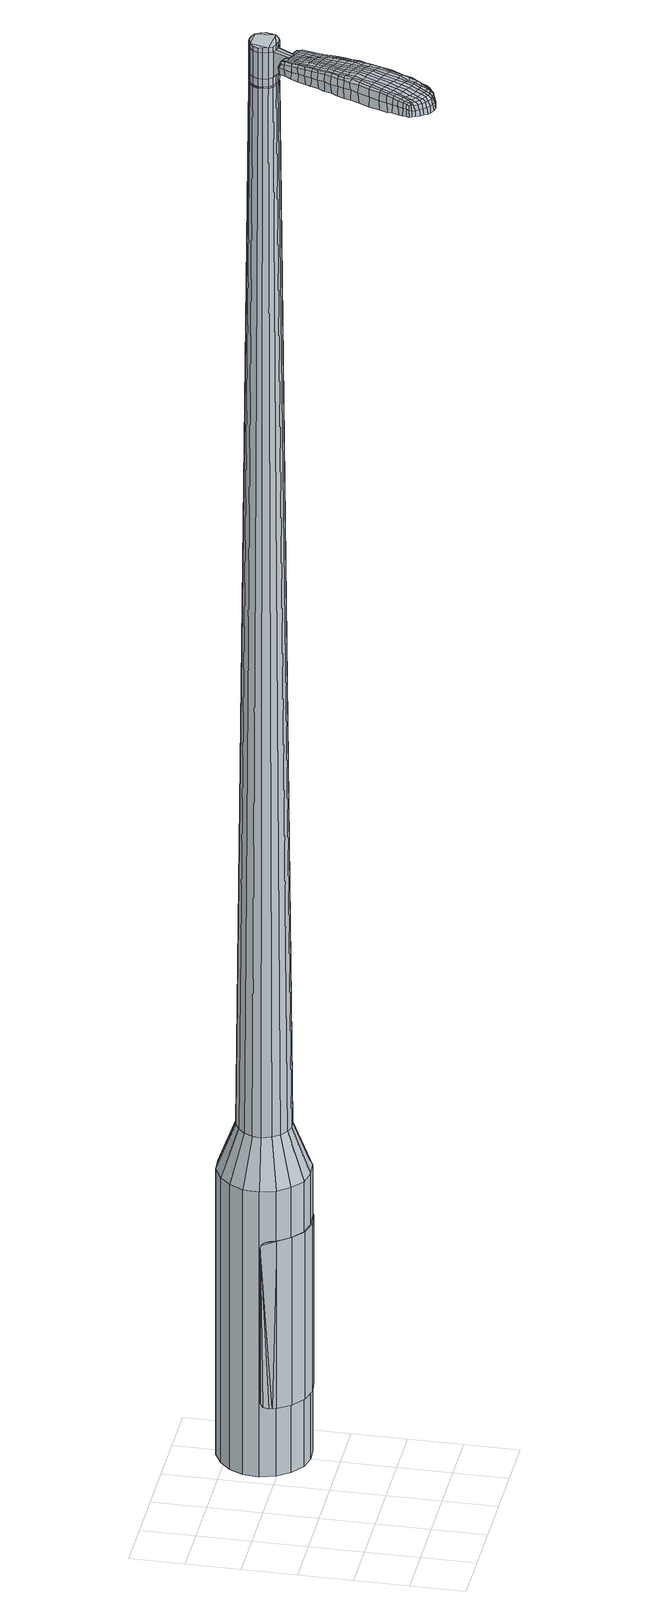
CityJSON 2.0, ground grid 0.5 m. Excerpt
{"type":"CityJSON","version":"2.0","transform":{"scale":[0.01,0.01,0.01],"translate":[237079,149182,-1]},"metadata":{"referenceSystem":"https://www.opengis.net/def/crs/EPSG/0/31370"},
"CityObjects":{
"object1":{"type":"GenericCityObject","attributes":{"cluster":252,"mean_distance_to_centroid":0.225,"new_centroid_x":237080.54,"new_centroid_y":149183.71,"mean_distance_to_camera":8.02,"H1":20.2,"H2":30.8,"Z_final":110.63,"cluster2":-1,"proj_x":237079.74,"proj_y":149183.35,"id_line":38737,"bearing_l":155.46,"distance":0.88,"orientation":"left","G_obj":245.46},"geometry":[{"type":"MultiSurface","lod":"2","boundaries":[[[0,1,2,3]],[[1,4,5,2]],[[4,6,7,5]],[[6,8,9,7]],[[8,10,11,9]],[[10,12,13,11]],[[12,14,15,13]],[[14,16,17,15]],[[16,18,19,17]],[[18,20,21,19]],[[20,22,23,21]],[[22,24,25,23]],[[24,26,27,25]],[[26,28,29,27]],[[28,30,31,29]],[[30,32,33,31]],[[32,34,35,33]],[[34,0,3,35]],[[36,37,38,39]],[[38,40,41,42]],[[41,43,42]],[[42,44,45,46]],[[45,47,46]],[[46,48,49,50]],[[49,51,50]],[[42,46,50,38]],[[50,52,39,38]],[[53,36,39]],[[2,5,7,35]],[[7,9,11,15]],[[11,13,15]],[[15,17,19,23]],[[19,21,23]],[[23,25,27,31]],[[27,29,31]],[[15,23,31,7]],[[31,33,35,7]],[[3,2,35]],[[1,0,54,55]],[[0,34,56,54]],[[34,32,57,56]],[[32,30,58,57]],[[30,28,59,58]],[[28,26,60,59]],[[26,24,61,60]],[[24,22,62,61]],[[22,20,63,62]],[[20,18,64,63]],[[18,16,65,64]],[[16,14,66,65]],[[14,12,67,66]],[[12,10,68,67]],[[10,8,69,68]],[[8,6,70,69]],[[6,4,71,70]],[[4,1,55,71]],[[55,54,72,73]],[[54,56,74,72]],[[56,57,75,74]],[[57,58,76,75]],[[58,59,77,76]],[[59,60,78,77]],[[60,61,79,78]],[[61,62,80,79]],[[62,63,81,80]],[[63,64,82,81]],[[64,65,83,82]],[[65,66,84,83]],[[66,67,85,84]],[[67,68,86,85]],[[68,69,87,86]],[[69,70,88,87]],[[70,71,89,88]],[[71,55,73,89]],[[72,90,91,92]],[[74,93,90,72]],[[94,95,93,74]],[[76,96,95,94]],[[97,98,96,76]],[[78,99,98,97]],[[100,101,99,78]],[[102,103,101,100]],[[104,105,103,102]],[[82,106,105,104]],[[107,108,106,82]],[[109,110,108,107]],[[111,112,110,109]],[[113,114,112,111]],[[115,116,114,113]],[[117,118,116,115]],[[119,120,118,117]],[[92,91,120,119]],[[121,122,123,124]],[[125,121,124,126]],[[127,125,126,128]],[[129,127,128,130]],[[131,129,130,132]],[[133,131,132,134]],[[135,133,134,136]],[[137,135,136,138]],[[139,137,138,140]],[[141,139,140,142]],[[143,141,142,144]],[[145,143,144,146]],[[147,145,146,148]],[[149,147,148,150]],[[151,149,150,152]],[[153,151,152,154]],[[73,72,92]],[[75,94,74]],[[75,76,94]],[[77,97,76]],[[77,78,97]],[[79,100,78]],[[79,80,102,100]],[[80,81,104,102]],[[81,82,104]],[[83,107,82]],[[83,84,109,107]],[[84,85,111,109]],[[85,86,113,111]],[[86,87,115,113]],[[87,88,117,115]],[[88,89,119,117]],[[89,73,92,119]],[[155,91,90]],[[155,156,120,91]],[[156,157,118,120]],[[157,158,116,118]],[[158,159,114,116]],[[159,160,112,114]],[[160,161,110,112]],[[161,162,108,110]],[[162,106,108]],[[163,105,106]],[[163,164,103,105]],[[164,165,101,103]],[[165,99,101]],[[166,98,99]],[[166,96,98]],[[167,95,96]],[[167,93,95]],[[39,52,153,168]],[[155,90,169,154]],[[53,39,168,122]],[[90,93,123,169]],[[36,53,122,121]],[[93,167,124,123]],[[37,36,121,125]],[[167,96,126,124]],[[38,37,125,127]],[[96,166,128,126]],[[40,38,127,129]],[[166,99,130,128]],[[41,40,129,131]],[[99,165,132,130]],[[43,41,131,133]],[[165,164,134,132]],[[42,43,133,135]],[[164,163,136,134]],[[44,42,135,137]],[[163,106,138,136]],[[45,44,137,139]],[[106,162,140,138]],[[47,45,139,141]],[[162,161,142,140]],[[46,47,141,143]],[[161,160,144,142]],[[48,46,143,145]],[[160,159,146,144]],[[49,48,145,147]],[[159,158,148,146]],[[51,49,147,149]],[[158,157,150,148]],[[50,51,149,151]],[[157,156,152,150]],[[52,50,151,153]],[[156,155,154,152]],[[153,154,170,171]],[[154,169,172,170]],[[169,123,173,172]],[[123,122,174,173]],[[122,168,175,174]],[[168,153,171,175]],[[176,177,178,179]],[[180,176,179,181]],[[176,180,182,183]],[[177,176,183,184]],[[185,186,187,188]],[[189,185,188,190]],[[185,189,191,192]],[[186,185,192,193]],[[194,195,196,197]],[[198,194,197,199]],[[194,198,200,201]],[[195,194,201,202]],[[203,204,205,206]],[[207,203,206,208]],[[203,207,209,210]],[[204,203,210,211]],[[212,213,214,215]],[[216,212,215,217]],[[212,216,218,219]],[[213,212,219,220]],[[221,222,223,224]],[[225,221,224,226]],[[221,225,227,228]],[[222,221,228,229]],[[230,231,232,233]],[[222,230,233,223]],[[230,222,229,234]],[[231,230,234,235]],[[236,237,238,239]],[[231,236,239,232]],[[236,231,235,240]],[[237,236,240,241]],[[242,180,181,243]],[[237,242,243,238]],[[242,237,241,244]],[[180,242,244,182]],[[245,246,247,248]],[[249,245,248,250]],[[245,249,251,252]],[[246,245,252,253]],[[254,255,256,257]],[[246,254,257,247]],[[254,246,253,258]],[[255,254,258,259]],[[260,261,262,263]],[[255,260,263,256]],[[260,255,259,264]],[[261,260,264,265]],[[266,267,268,269]],[[261,266,269,262]],[[266,261,265,270]],[[267,266,270,271]],[[272,177,184,273]],[[267,272,273,268]],[[272,267,271,274]],[[177,272,274,178]],[[275,276,277,278]],[[279,275,278,280]],[[275,279,281,282]],[[276,275,282,283]],[[284,285,286,287]],[[276,284,287,277]],[[284,276,283,288]],[[285,284,288,289]],[[290,291,292,293]],[[285,290,293,286]],[[290,285,289,294]],[[291,290,294,295]],[[296,189,190,297]],[[291,296,297,292]],[[296,291,295,298]],[[189,296,298,191]],[[299,300,301,302]],[[303,299,302,304]],[[299,303,305,306]],[[300,299,306,307]],[[308,309,310,311]],[[300,308,311,301]],[[308,300,307,312]],[[309,308,312,313]],[[314,315,316,317]],[[309,314,317,310]],[[314,309,313,318]],[[315,314,318,319]],[[320,321,322,323]],[[315,320,323,316]],[[320,315,319,324]],[[321,320,324,325]],[[326,186,193,327]],[[321,326,327,322]],[[326,321,325,328]],[[186,326,328,187]],[[329,215,214,330]],[[331,329,330,332]],[[329,331,333,334]],[[215,329,334,217]],[[335,331,332,336]],[[337,335,336,338]],[[335,337,339,340]],[[331,335,340,333]],[[341,337,338,342]],[[343,341,342,344]],[[341,343,345,346]],[[337,341,346,339]],[[347,343,344,348]],[[349,347,348,350]],[[347,349,351,352]],[[343,347,352,345]],[[353,349,350,354]],[[204,353,354,205]],[[353,204,211,355]],[[349,353,355,351]],[[356,357,202,201]],[[358,356,201,200]],[[356,358,359,360]],[[357,356,360,361]],[[362,363,361,360]],[[364,362,360,359]],[[362,364,365,366]],[[363,362,366,367]],[[368,369,367,366]],[[370,368,366,365]],[[368,370,371,372]],[[369,368,372,373]],[[374,375,373,372]],[[376,374,372,371]],[[374,376,209,207]],[[375,374,207,208]],[[377,378,379,380]],[[279,377,380,281]],[[377,279,280,381]],[[378,377,381,382]],[[383,198,199,384]],[[378,383,384,379]],[[383,378,382,385]],[[198,383,385,200]],[[386,387,388,389]],[[225,386,389,227]],[[386,225,226,390]],[[387,386,390,391]],[[392,393,394,395]],[[387,392,395,388]],[[392,387,391,396]],[[393,392,396,397]],[[398,195,202,399]],[[393,398,399,394]],[[398,393,397,400]],[[195,398,400,196]],[[401,402,403,404]],[[183,401,404,184]],[[401,183,182,405]],[[402,401,405,406]],[[407,408,409,410]],[[402,407,410,403]],[[407,402,406,411]],[[408,407,411,412]],[[413,206,205,414]],[[408,413,414,409]],[[413,408,412,415]],[[206,413,415,208]],[[416,417,418,419]],[[188,416,419,190]],[[416,188,187,420]],[[417,416,420,421]],[[422,210,209,423]],[[417,422,423,418]],[[422,417,421,424]],[[210,422,424,211]],[[425,426,427,428]],[[303,425,428,305]],[[425,303,304,429]],[[426,425,429,430]],[[431,216,217,432]],[[426,431,432,427]],[[431,426,430,433]],[[216,431,433,218]],[[434,435,436,437]],[[249,434,437,251]],[[434,249,250,438]],[[435,434,438,439]],[[440,441,442,443]],[[435,440,443,436]],[[440,435,439,444]],[[441,440,444,445]],[[446,213,220,447]],[[441,446,447,442]],[[446,441,445,448]],[[213,446,448,214]],[[449,450,439,438]],[[248,449,438,250]],[[449,248,247,451]],[[450,449,451,452]],[[453,454,445,444]],[[450,453,444,439]],[[453,450,452,455]],[[454,453,455,456]],[[457,330,214,448]],[[454,457,448,445]],[[457,454,456,458]],[[330,457,458,332]],[[459,460,461,462]],[[306,459,462,307]],[[459,306,305,428]],[[460,459,428,427]],[[463,334,333,464]],[[460,463,464,461]],[[463,460,427,432]],[[334,463,432,217]],[[465,466,452,451]],[[257,465,451,247]],[[465,257,256,467]],[[466,465,467,468]],[[469,470,456,455]],[[466,469,455,452]],[[469,466,468,471]],[[470,469,471,472]],[[473,336,332,458]],[[470,473,458,456]],[[473,470,472,474]],[[336,473,474,338]],[[475,476,477,478]],[[312,475,478,313]],[[475,312,307,462]],[[476,475,462,461]],[[479,340,339,480]],[[476,479,480,477]],[[479,476,461,464]],[[340,479,464,333]],[[481,482,468,467]],[[263,481,467,256]],[[481,263,262,483]],[[482,481,483,484]],[[485,486,472,471]],[[482,485,471,468]],[[485,482,484,487]],[[486,485,487,488]],[[489,342,338,474]],[[486,489,474,472]],[[489,486,488,490]],[[342,489,490,344]],[[491,492,493,494]],[[318,491,494,319]],[[491,318,313,478]],[[492,491,478,477]],[[495,346,345,496]],[[492,495,496,493]],[[495,492,477,480]],[[346,495,480,339]],[[497,498,484,483]],[[269,497,483,262]],[[497,269,268,499]],[[498,497,499,500]],[[501,502,488,487]],[[498,501,487,484]],[[501,498,500,503]],[[502,501,503,504]],[[505,348,344,490]],[[502,505,490,488]],[[505,502,504,506]],[[348,505,506,350]],[[507,508,509,510]],[[324,507,510,325]],[[507,324,319,494]],[[508,507,494,493]],[[511,352,351,512]],[[508,511,512,509]],[[511,508,493,496]],[[352,511,496,345]],[[513,514,500,499]],[[273,513,499,268]],[[513,273,184,404]],[[514,513,404,403]],[[515,516,504,503]],[[514,515,503,500]],[[515,514,403,410]],[[516,515,410,409]],[[517,354,350,506]],[[516,517,506,504]],[[517,516,409,414]],[[354,517,414,205]],[[518,519,421,420]],[[328,518,420,187]],[[518,328,325,510]],[[519,518,510,509]],[[520,355,211,424]],[[519,520,424,421]],[[520,519,509,512]],[[355,520,512,351]],[[521,522,382,381]],[[278,521,381,280]],[[521,278,277,523]],[[522,521,523,524]],[[525,358,200,385]],[[522,525,385,382]],[[525,522,524,526]],[[358,525,526,359]],[[527,528,529,530]],[[228,527,530,229]],[[527,228,227,389]],[[528,527,389,388]],[[531,532,533,534]],[[528,531,534,529]],[[531,528,388,395]],[[532,531,395,394]],[[535,357,361,536]],[[532,535,536,533]],[[535,532,394,399]],[[357,535,399,202]],[[537,538,524,523]],[[287,537,523,277]],[[537,287,286,539]],[[538,537,539,540]],[[541,364,359,526]],[[538,541,526,524]],[[541,538,540,542]],[[364,541,542,365]],[[543,544,545,546]],[[234,543,546,235]],[[543,234,229,530]],[[544,543,530,529]],[[547,548,549,550]],[[544,547,550,545]],[[547,544,529,534]],[[548,547,534,533]],[[551,363,367,552]],[[548,551,552,549]],[[551,548,533,536]],[[363,551,536,361]],[[553,554,540,539]],[[293,553,539,286]],[[553,293,292,555]],[[554,553,555,556]],[[557,370,365,542]],[[554,557,542,540]],[[557,554,556,558]],[[370,557,558,371]],[[559,560,561,562]],[[240,559,562,241]],[[559,240,235,546]],[[560,559,546,545]],[[563,564,565,566]],[[560,563,566,561]],[[563,560,545,550]],[[564,563,550,549]],[[567,369,373,568]],[[564,567,568,565]],[[567,564,549,552]],[[369,567,552,367]],[[569,570,556,555]],[[297,569,555,292]],[[569,297,190,419]],[[570,569,419,418]],[[571,376,371,558]],[[570,571,558,556]],[[571,570,418,423]],[[376,571,423,209]],[[572,573,406,405]],[[244,572,405,182]],[[572,244,241,562]],[[573,572,562,561]],[[574,575,412,411]],[[573,574,411,406]],[[574,573,561,566]],[[575,574,566,565]],[[576,375,208,415]],[[575,576,415,412]],[[576,575,565,568]],[[375,576,568,373]],[[577,578,579,580]],[[580,579,581,582]],[[583,581,579,584]],[[584,579,578,585]],[[586,587,588,589]],[[589,588,590,591]],[[592,590,588,593]],[[593,588,587,594]],[[595,596,597,598]],[[598,597,599,600]],[[601,599,597,602]],[[602,597,596,603]],[[604,605,606,607]],[[607,606,608,609]],[[610,608,606,611]],[[611,606,605,612]],[[613,614,615,616]],[[616,615,617,618]],[[619,617,615,620]],[[620,615,614,621]],[[622,623,624,625]],[[625,624,626,627]],[[628,626,624,629]],[[629,624,623,630]],[[631,632,633,634]],[[634,633,623,622]],[[630,623,633,635]],[[635,633,632,636]],[[637,638,639,640]],[[640,639,632,631]],[[636,632,639,641]],[[641,639,638,642]],[[582,581,643,644]],[[644,643,638,637]],[[642,638,643,645]],[[645,643,581,583]],[[646,647,648,649]],[[649,648,650,651]],[[652,650,648,653]],[[653,648,647,654]],[[655,656,657,658]],[[658,657,647,646]],[[654,647,657,659]],[[659,657,656,660]],[[661,662,663,664]],[[664,663,656,655]],[[660,656,663,665]],[[665,663,662,666]],[[667,668,669,670]],[[670,669,662,661]],[[666,662,669,671]],[[671,669,668,672]],[[585,578,673,674]],[[674,673,668,667]],[[672,668,673,675]],[[675,673,578,577]],[[676,677,678,679]],[[679,678,680,681]],[[682,680,678,683]],[[683,678,677,684]],[[685,686,687,688]],[[688,687,677,676]],[[684,677,687,689]],[[689,687,686,690]],[[691,692,693,694]],[[694,693,686,685]],[[690,686,693,695]],[[695,693,692,696]],[[591,590,697,698]],[[698,697,692,691]],[[696,692,697,699]],[[699,697,590,592]],[[700,701,702,703]],[[703,702,704,705]],[[706,704,702,707]],[[707,702,701,708]],[[709,710,711,712]],[[712,711,701,700]],[[708,701,711,713]],[[713,711,710,714]],[[715,716,717,718]],[[718,717,710,709]],[[714,710,717,719]],[[719,717,716,720]],[[721,722,723,724]],[[724,723,716,715]],[[720,716,723,725]],[[725,723,722,726]],[[594,587,727,728]],[[728,727,722,721]],[[726,722,727,729]],[[729,727,587,586]],[[613,616,730,731]],[[731,730,732,733]],[[734,732,730,174]],[[174,730,616,618]],[[733,732,735,736]],[[736,735,737,738]],[[739,737,735,740]],[[740,735,732,734]],[[738,737,741,742]],[[742,741,743,744]],[[745,743,741,746]],[[746,741,737,739]],[[744,743,747,748]],[[748,747,749,750]],[[751,749,747,752]],[[752,747,743,745]],[[750,749,753,754]],[[754,753,605,604]],[[612,605,753,755]],[[755,753,749,751]],[[603,756,757,602]],[[602,757,758,601]],[[759,758,757,760]],[[760,757,756,761]],[[761,762,763,760]],[[760,763,764,759]],[[765,764,763,766]],[[766,763,762,767]],[[767,768,769,766]],[[766,769,770,765]],[[771,770,769,772]],[[772,769,768,773]],[[773,774,775,772]],[[772,775,776,771]],[[610,776,775,608]],[[608,775,774,609]],[[777,778,779,780]],[[780,779,680,682]],[[681,680,779,781]],[[781,779,778,782]],[[600,599,783,784]],[[784,783,778,777]],[[782,778,783,785]],[[785,783,599,601]],[[786,787,788,789]],[[789,788,626,628]],[[627,626,788,790]],[[790,788,787,791]],[[792,793,794,795]],[[795,794,787,786]],[[791,787,794,796]],[[796,794,793,797]],[[603,596,798,799]],[[799,798,793,792]],[[797,793,798,800]],[[800,798,596,595]],[[801,802,803,804]],[[804,803,584,585]],[[583,584,803,805]],[[805,803,802,806]],[[807,808,809,810]],[[810,809,802,801]],[[806,802,809,811]],[[811,809,808,812]],[[604,607,813,814]],[[814,813,808,807]],[[812,808,813,815]],[[815,813,607,609]],[[816,817,818,819]],[[819,818,589,591]],[[586,589,818,820]],[[820,818,817,821]],[[610,611,822,823]],[[823,822,817,816]],[[821,817,822,824]],[[824,822,611,612]],[[825,826,827,828]],[[828,827,704,706]],[[705,704,827,829]],[[829,827,826,830]],[[618,617,831,832]],[[832,831,826,825]],[[830,826,831,833]],[[833,831,617,619]],[[834,835,836]],[[836,835,650,652]],[[651,650,835,837]],[[837,835,834,838]],[[839,840,841,842]],[[842,841,834,836]],[[838,834,841,843]],[[843,841,840,844]],[[621,614,845,846]],[[846,845,840,839]],[[844,840,845,847]],[[847,845,614,613]],[[838,848,849,837]],[[837,849,649,651]],[[646,649,849,850]],[[850,849,848,851]],[[844,852,853,843]],[[843,853,848,838]],[[851,848,853,854]],[[854,853,852,855]],[[613,731,856,847]],[[847,856,852,844]],[[855,852,856,857]],[[857,856,731,733]],[[858,859,860,861]],[[861,860,707,708]],[[706,707,860,828]],[[828,860,859,825]],[[734,174,862,863]],[[863,862,859,858]],[[825,859,862,832]],[[832,862,174,618]],[[851,864,850]],[[850,864,658,646]],[[655,658,864,865]],[[865,864,866]],[[855,867,868,854]],[[854,868,864,851]],[[866,864,868,869]],[[869,868,867,870]],[[733,736,871,857]],[[857,871,867,855]],[[870,867,871,872]],[[872,871,736,738]],[[873,874,875,876]],[[876,875,713,714]],[[708,713,875,861]],[[861,875,874,858]],[[739,740,877,878]],[[878,877,874,873]],[[858,874,877,863]],[[863,877,740,734]],[[866,879,880,865]],[[865,880,664,655]],[[661,664,880,881]],[[881,880,879,882]],[[870,883,884,869]],[[869,884,879,866]],[[882,879,884,885]],[[885,884,883,886]],[[738,742,887,872]],[[872,887,883,870]],[[886,883,887,888]],[[888,887,742,744]],[[889,890,891,892]],[[892,891,719,720]],[[714,719,891,876]],[[876,891,890,873]],[[745,746,893,894]],[[894,893,890,889]],[[873,890,893,878]],[[878,893,746,739]],[[882,895,896,881]],[[881,896,670,661]],[[667,670,896,897]],[[897,896,895,898]],[[886,899,900,885]],[[885,900,895,882]],[[898,895,900,901]],[[901,900,899,902]],[[744,748,903,888]],[[888,903,899,886]],[[902,899,903,904]],[[904,903,748,750]],[[905,906,907,908]],[[908,907,725,726]],[[720,725,907,892]],[[892,907,906,889]],[[751,752,909,910]],[[910,909,906,905]],[[889,906,909,894]],[[894,909,752,745]],[[898,911,912,897]],[[897,912,674,667]],[[585,674,912,804]],[[804,912,911,801]],[[902,913,914,901]],[[901,914,911,898]],[[801,911,914,810]],[[810,914,913,807]],[[750,754,915,904]],[[904,915,913,902]],[[807,913,915,814]],[[814,915,754,604]],[[821,916,917,820]],[[820,917,729,586]],[[726,729,917,908]],[[908,917,916,905]],[[612,755,918,824]],[[824,918,916,821]],[[905,916,918,910]],[[910,918,755,751]],[[782,919,920,781]],[[781,920,679,681]],[[676,679,920,921]],[[921,920,919,922]],[[601,758,923,785]],[[785,923,919,782]],[[922,919,923,924]],[[924,923,758,759]],[[925,926,927,928]],[[928,927,629,630]],[[628,629,927,789]],[[789,927,926,786]],[[929,930,931,932]],[[932,931,926,925]],[[786,926,931,795]],[[795,931,930,792]],[[761,756,933,934]],[[934,933,930,929]],[[792,930,933,799]],[[799,933,756,603]],[[922,935,936,921]],[[921,936,688,676]],[[685,688,936,937]],[[937,936,935,938]],[[759,764,939,924]],[[924,939,935,922]],[[938,935,939,940]],[[940,939,764,765]],[[941,942,943,944]],[[944,943,635,636]],[[630,635,943,928]],[[928,943,942,925]],[[945,946,947,948]],[[948,947,942,941]],[[925,942,947,932]],[[932,947,946,929]],[[767,762,949,950]],[[950,949,946,945]],[[929,946,949,934]],[[934,949,762,761]],[[938,951,952,937]],[[937,952,694,685]],[[691,694,952,953]],[[953,952,951,954]],[[765,770,955,940]],[[940,955,951,938]],[[954,951,955,956]],[[956,955,770,771]],[[957,958,959,960]],[[960,959,641,642]],[[636,641,959,944]],[[944,959,958,941]],[[961,962,963,964]],[[964,963,958,957]],[[941,958,963,948]],[[948,963,962,945]],[[773,768,965,966]],[[966,965,962,961]],[[945,962,965,950]],[[950,965,768,767]],[[954,967,968,953]],[[953,968,698,691]],[[591,698,968,819]],[[819,968,967,816]],[[771,776,969,956]],[[956,969,967,954]],[[816,967,969,823]],[[823,969,776,610]],[[806,970,971,805]],[[805,971,645,583]],[[642,645,971,960]],[[960,971,970,957]],[[812,972,973,811]],[[811,973,970,806]],[[957,970,973,964]],[[964,973,972,961]],[[609,774,974,815]],[[815,974,972,812]],[[961,972,974,966]],[[966,974,774,773]],[[577,580,179,178]],[[580,582,181,179]],[[592,593,192,191]],[[593,594,193,192]],[[595,598,197,196]],[[598,600,199,197]],[[619,620,219,218]],[[620,621,220,219]],[[622,625,224,223]],[[625,627,226,224]],[[631,634,233,232]],[[634,622,223,233]],[[637,640,239,238]],[[640,631,232,239]],[[582,644,243,181]],[[644,637,238,243]],[[652,653,252,251]],[[653,654,253,252]],[[654,659,258,253]],[[659,660,259,258]],[[660,665,264,259]],[[665,666,265,264]],[[666,671,270,265]],[[671,672,271,270]],[[672,675,274,271]],[[675,577,178,274]],[[682,683,282,281]],[[683,684,283,282]],[[684,689,288,283]],[[689,690,289,288]],[[690,695,294,289]],[[695,696,295,294]],[[696,699,298,295]],[[699,592,191,298]],[[700,703,302,301]],[[703,705,304,302]],[[709,712,311,310]],[[712,700,301,311]],[[715,718,317,316]],[[718,709,310,317]],[[721,724,323,322]],[[724,715,316,323]],[[594,728,327,193]],[[728,721,322,327]],[[777,780,380,379]],[[780,682,281,380]],[[600,784,384,199]],[[784,777,379,384]],[[627,790,390,226]],[[790,791,391,390]],[[791,796,396,391]],[[796,797,397,396]],[[797,800,400,397]],[[800,595,196,400]],[[705,829,429,304]],[[829,830,430,429]],[[830,833,433,430]],[[833,619,218,433]],[[836,437,436]],[[836,652,251,437]],[[839,842,443,442]],[[842,836,436,443]],[[621,846,447,220]],[[846,839,442,447]],[[975,976,977,978]],[[979,980,978,977]],[[981,982,983,984]],[[985,986,987,988]],[[976,989,990,977]],[[991,979,977,990]],[[992,981,984,993]],[[994,995,986,985]],[[989,996,997,990]],[[997,998,991,990]],[[999,992,993,1000]],[[1001,995,994,1002]],[[996,1003,1004,997]],[[1004,1005,998,997]],[[1006,999,1000,1007]],[[1008,1001,1002,1009]],[[1010,1011,1012,1013]],[[1014,1015,1011,1010]],[[1014,1016,1017,1015]],[[1016,1018,1019,1017]],[[1020,1021,1022,1023]],[[1024,1025,1021,1020]],[[1026,1027,1025,1024]],[[1028,1029,1027,1026]],[[1023,1012,1011,1020]],[[1020,1011,1015,1024]],[[1015,1017,1026,1024]],[[1017,1019,1028,1026]],[[984,983,980,979]],[[993,984,979,991]],[[998,1000,993,991]],[[1005,1007,1000,998]],[[985,988,982,981]],[[994,985,981,992]],[[1002,994,992,999]],[[1009,1002,999,1006]],[[986,1010,1013,987]],[[995,1014,1010,986]],[[1016,1014,995,1001]],[[1018,1016,1001,1008]],[[1030,1031,1032,1033]],[[1032,1034,1035,1036]],[[1032,1036,1037,1038]],[[1032,1038,1033]],[[1039,1030,1033,1040]],[[1041,1040,1033,1042]],[[1043,1042,1033]],[[1044,1032,1031,1045]],[[1046,1044,1045,1047]],[[1048,1046,1047,1049]],[[1050,1048,1049,1051]],[[1052,1050,1051,1053]],[[1053,1054,1055,1056]],[[1053,1056,1057,1058]],[[1053,1058,1059,1060]],[[1059,1061,1062,1063]],[[1059,1063,1064,1065]],[[1059,1065,1060]],[[1053,1060,1052]],[[1066,1067,1031,1030]],[[1068,1069,1034,1032]],[[1070,1071,1043,1033]],[[1067,1072,1045,1031]],[[1073,1068,1032,1044]],[[1072,1074,1047,1045]],[[1075,1073,1044,1046]],[[1074,1076,1049,1047]],[[1077,1075,1046,1048]],[[1076,1078,1051,1049]],[[1079,1077,1048,1050]],[[1078,1080,1053,1051]],[[1081,1079,1050,1052]],[[1080,1082,1054,1053]],[[1083,1084,1061,1059]],[[1085,1081,1052,1060]],[[1055,1054,1082,1086]],[[1056,1055,1086,1087]],[[1057,1056,1087,1088]],[[1058,1057,1088,1089]],[[1059,1058,1089,1083]],[[1090,1066,1030,1039]],[[1091,1090,1039,1040]],[[1092,1091,1040,1041]],[[1093,1092,1041,1042]],[[1071,1093,1042,1043]],[[1035,1034,1069,1094]],[[1062,1061,1084,1095]],[[1036,1035,1094,1096]],[[1037,1036,1096,1097]],[[1038,1037,1097,1098]],[[1033,1038,1098,1070]],[[1063,1062,1095,1099]],[[1064,1063,1099,1100]],[[1065,1064,1100,1101]],[[1060,1065,1101,1085]]]}]}
},
"vertices":[
[137,130,384],[125,139,384],[125,139,96],[137,130,96],[116,151,384],[116,151,96],[112,165,384],[112,165,96],[113,180,384],[113,180,96],[120,193,384],[120,193,96],[130,203,384],[130,203,96],[143,210,384],[143,210,96],[158,211,384],[158,211,96],[172,207,384],[172,207,96],[184,199,384],[184,199,96],[193,187,384],[193,187,96],[197,173,384],[197,173,96],[195,158,384],[195,158,96],[189,145,384],[189,145,96],[179,134,384],[179,134,96],[166,128,384],[166,128,96],[151,127,384],[151,127,96],[158,156,1524],[162,158,1524],[166,161,1524],[149,157,1524],[167,166,1524],[168,170,1524],[164,179,1524],[167,175,1524],[160,181,1524],[156,182,1524],[147,180,1524],[151,182,1524],[143,177,1524],[141,172,1524],[142,163,1524],[141,168,1524],[145,159,1524],[153,156,1524],[144,146,429],[137,151,429],[152,144,429],[161,145,429],[169,148,429],[175,155,429],[179,163,429],[180,171,429],[177,180,429],[172,187,429],[165,192,429],[156,194,429],[148,193,429],[140,189,429],[134,183,429],[130,175,429],[129,167,429],[132,158,429],[149,157,1483],[145,159,1483],[153,156,1483],[158,156,1483],[162,158,1483],[166,161,1483],[167,166,1483],[168,170,1483],[167,175,1483],[164,179,1483],[160,181,1483],[156,182,1483],[151,182,1483],[147,180,1483],[143,177,1483],[141,172,1483],[141,168,1483],[142,163,1483],[149,157,1485],[145,160,1485],[145,160,1483],[153,156,1485],[158,157,1483],[158,157,1485],[162,158,1485],[165,162,1483],[165,162,1485],[167,166,1485],[167,170,1483],[167,170,1485],[166,174,1483],[166,174,1485],[163,178,1483],[163,178,1485],[160,181,1485],[155,182,1483],[155,182,1485],[151,181,1483],[151,181,1485],[147,179,1483],[147,179,1485],[144,176,1483],[144,176,1485],[142,172,1483],[142,172,1485],[142,168,1483],[142,168,1485],[143,163,1483],[143,163,1485],[158,156,1519],[153,156,1519],[153,156,1493],[158,156,1493],[162,158,1519],[162,158,1493],[166,161,1519],[166,161,1493],[167,166,1519],[167,166,1493],[168,170,1519],[168,170,1493],[167,175,1519],[167,175,1493],[164,179,1519],[164,179,1493],[160,181,1519],[160,181,1493],[156,182,1519],[156,182,1493],[151,182,1519],[151,182,1493],[147,180,1519],[147,180,1493],[143,177,1519],[143,177,1493],[141,172,1519],[141,172,1493],[141,168,1519],[141,168,1493],[142,163,1519],[142,163,1493],[145,159,1519],[145,159,1493],[145,159,1485],[142,163,1485],[141,168,1485],[141,172,1485],[143,177,1485],[147,180,1485],[151,182,1485],[156,182,1485],[164,179,1485],[167,175,1485],[168,170,1485],[166,161,1485],[158,156,1485],[149,157,1519],[149,157,1493],[138,141,1513],[138,141,1518],[141,140,1513],[144,138,1513],[144,138,1518],[141,140,1518],[93,80,1519],[96,87,1518],[94,86,1509],[91,80,1510],[89,73,1519],[87,72,1510],[91,73,1526],[94,81,1525],[98,87,1525],[128,64,1519],[130,71,1518],[129,72,1525],[127,66,1525],[124,56,1519],[123,58,1526],[125,54,1510],[128,62,1510],[131,69,1509],[81,5,1519],[78,6,1519],[77,6,1513],[81,4,1513],[85,4,1519],[85,3,1513],[86,6,1524],[82,6,1524],[78,8,1524],[112,72,1530],[115,79,1529],[112,80,1529],[109,74,1530],[108,64,1531],[105,65,1531],[112,62,1530],[115,71,1530],[118,77,1529],[145,146,1512],[143,147,1512],[142,146,1517],[145,145,1517],[148,144,1512],[147,143,1517],[148,144,1506],[145,145,1506],[142,146,1506],[69,26,1519],[70,29,1519],[69,29,1512],[68,26,1512],[69,24,1518],[67,23,1512],[70,24,1522],[70,26,1523],[71,29,1524],[72,34,1519],[74,39,1519],[72,39,1512],[70,33,1512],[73,34,1524],[75,39,1525],[76,45,1519],[79,52,1519],[77,51,1511],[74,44,1511],[77,45,1526],[81,52,1526],[84,62,1519],[82,62,1510],[85,62,1526],[127,146,1513],[123,139,1513],[125,139,1518],[128,146,1517],[130,151,1512],[130,149,1516],[129,150,1506],[126,145,1507],[122,139,1507],[120,132,1514],[116,126,1515],[118,126,1520],[121,133,1519],[118,132,1507],[115,125,1507],[113,119,1515],[109,113,1516],[111,113,1522],[114,119,1521],[111,119,1508],[108,112,1508],[106,106,1517],[102,100,1517],[104,100,1524],[108,106,1523],[104,106,1508],[101,99,1509],[99,93,1518],[101,93,1524],[97,93,1509],[101,10,1519],[103,13,1519],[102,14,1524],[100,11,1523],[100,8,1518],[99,9,1522],[101,7,1512],[102,9,1512],[104,12,1512],[106,17,1519],[108,22,1519],[107,24,1525],[105,18,1524],[106,16,1512],[109,21,1512],[111,28,1519],[115,35,1519],[114,36,1526],[110,29,1526],[112,26,1511],[115,33,1511],[119,45,1519],[118,47,1526],[120,44,1510],[155,133,1513],[152,126,1513],[152,125,1507],[155,132,1507],[156,138,1512],[157,137,1506],[155,138,1516],[154,134,1517],[151,127,1518],[149,119,1514],[146,112,1515],[147,110,1507],[150,118,1507],[148,120,1519],[145,113,1520],[144,105,1515],[141,98,1516],[142,96,1508],[144,103,1508],[143,106,1521],[140,99,1522],[138,91,1517],[136,84,1517],[136,83,1509],[139,89,1508],[137,93,1523],[135,86,1524],[133,77,1518],[134,76,1509],[132,79,1524],[142,140,1519],[140,141,1519],[139,133,1520],[137,134,1520],[142,132,1520],[145,139,1519],[136,126,1522],[134,127,1522],[133,119,1523],[131,121,1523],[136,118,1523],[139,125,1521],[130,113,1524],[127,114,1524],[127,106,1525],[124,107,1525],[130,104,1525],[133,111,1524],[124,99,1526],[121,100,1526],[121,92,1527],[118,94,1527],[124,91,1527],[127,98,1526],[118,86,1528],[115,87,1528],[121,84,1528],[83,9,1527],[80,11,1527],[87,8,1526],[89,12,1527],[85,13,1528],[82,15,1528],[88,19,1529],[84,20,1529],[92,18,1528],[95,24,1530],[91,25,1530],[87,27,1530],[94,32,1531],[90,34,1531],[98,31,1530],[101,39,1531],[97,40,1531],[94,42,1531],[103,52,1531],[99,54,1531],[106,51,1531],[98,7,1518],[95,6,1519],[96,5,1513],[99,6,1513],[98,9,1523],[95,7,1523],[90,5,1519],[90,4,1513],[91,6,1524],[69,21,1518],[69,18,1518],[70,20,1523],[70,22,1523],[67,21,1513],[68,18,1513],[71,15,1519],[72,12,1519],[73,13,1524],[71,16,1523],[70,14,1513],[72,11,1513],[75,9,1519],[75,10,1524],[74,8,1513],[96,80,1528],[98,79,1528],[101,86,1528],[99,87,1527],[92,72,1528],[94,71,1529],[100,78,1529],[103,76,1530],[106,83,1529],[103,84,1528],[96,70,1529],[99,68,1530],[106,75,1530],[109,82,1529],[102,67,1531],[125,67,1528],[123,67,1529],[120,59,1529],[122,59,1528],[128,73,1527],[126,74,1528],[119,69,1529],[116,61,1530],[122,76,1528],[156,141,1512],[154,141,1512],[153,141,1517],[155,140,1517],[156,139,1506],[155,140,1506],[151,143,1512],[150,142,1517],[151,142,1506],[132,152,1512],[133,151,1512],[132,151,1506],[131,151,1506],[132,150,1517],[133,150,1517],[135,150,1512],[138,149,1512],[137,148,1506],[134,150,1506],[135,149,1517],[138,148,1517],[140,148,1512],[140,147,1506],[140,147,1517],[130,146,1519],[131,145,1519],[126,139,1520],[128,138,1520],[133,144,1519],[135,143,1519],[130,137,1520],[132,136,1520],[138,142,1519],[134,135,1520],[153,135,1519],[151,136,1519],[148,129,1520],[150,128,1520],[148,137,1519],[145,130,1520],[123,132,1521],[124,132,1521],[119,126,1522],[121,125,1522],[126,131,1521],[129,130,1521],[123,124,1522],[126,123,1523],[131,128,1522],[128,122,1523],[147,121,1521],[145,122,1521],[142,115,1522],[144,114,1522],[142,123,1521],[139,116,1522],[116,119,1523],[117,118,1523],[112,113,1524],[114,112,1524],[120,117,1523],[122,116,1524],[116,111,1525],[119,109,1525],[125,115,1524],[122,108,1525],[142,107,1523],[140,108,1523],[137,101,1524],[139,100,1524],[136,110,1524],[134,103,1525],[109,106,1525],[111,105,1525],[106,99,1526],[107,99,1526],[113,104,1526],[116,103,1526],[110,98,1527],[113,96,1527],[119,102,1526],[115,95,1527],[136,93,1525],[134,94,1525],[131,88,1526],[133,87,1526],[131,96,1526],[128,89,1527],[102,93,1527],[104,92,1527],[107,91,1527],[109,90,1528],[112,88,1528],[131,80,1527],[129,81,1527],[125,82,1528],[99,11,1525],[96,10,1525],[101,14,1526],[98,13,1526],[92,9,1526],[94,12,1527],[71,24,1525],[71,22,1525],[73,25,1526],[72,28,1525],[73,19,1525],[74,15,1526],[76,19,1527],[74,22,1526],[77,13,1526],[78,17,1527],[103,18,1526],[101,18,1527],[106,24,1527],[104,23,1528],[96,18,1528],[99,24,1529],[74,32,1526],[75,30,1527],[77,36,1528],[76,38,1527],[76,28,1527],[78,25,1528],[81,31,1529],[79,34,1528],[81,22,1528],[84,29,1530],[109,29,1528],[106,29,1529],[112,37,1528],[110,37,1529],[102,30,1529],[106,38,1530],[78,44,1528],[80,42,1528],[83,50,1529],[82,51,1528],[82,40,1529],[84,38,1530],[88,46,1530],[85,48,1530],[87,36,1530],[91,44,1531],[117,48,1529],[115,48,1529],[111,49,1530],[87,62,1528],[88,60,1529],[91,59,1530],[93,57,1530],[96,55,1531],[96,85,1509],[98,86,1518],[94,80,1518],[92,79,1509],[91,72,1519],[89,71,1510],[92,72,1525],[96,80,1525],[99,86,1525],[127,73,1525],[128,71,1518],[126,65,1518],[125,66,1525],[122,57,1519],[121,58,1525],[123,55,1510],[126,63,1509],[129,70,1509],[78,7,1513],[79,8,1519],[82,7,1519],[81,6,1513],[85,6,1519],[85,5,1513],[86,8,1524],[82,8,1524],[79,10,1524],[112,80,1528],[115,78,1528],[112,72,1529],[109,73,1529],[108,64,1529],[105,65,1529],[111,62,1529],[115,70,1529],[118,77,1528],[141,144,1516],[142,145,1512],[144,144,1512],[144,143,1516],[147,142,1512],[146,142,1516],[147,141,1506],[144,143,1506],[141,144,1506],[70,28,1512],[72,29,1519],[71,26,1518],[70,25,1512],[71,24,1518],[69,23,1512],[72,24,1522],[72,25,1523],[73,28,1523],[74,38,1512],[75,38,1519],[74,33,1519],[72,33,1512],[75,33,1524],[77,38,1525],[79,50,1511],[81,51,1519],[78,44,1519],[76,43,1511],[79,44,1525],[82,51,1526],[86,61,1519],[84,61,1510],[87,61,1526],[126,138,1518],[125,138,1513],[129,145,1513],[130,145,1517],[131,149,1512],[132,148,1515],[130,149,1506],[127,144,1506],[124,138,1507],[120,125,1520],[118,125,1514],[122,131,1514],[123,132,1519],[120,131,1507],[116,124,1507],[113,112,1522],[111,112,1516],[115,118,1515],[116,118,1521],[113,118,1508],[109,111,1508],[106,99,1523],[104,99,1517],[108,105,1516],[109,105,1522],[106,105,1508],[102,98,1508],[101,92,1517],[103,92,1524],[99,92,1509],[101,15,1523],[101,14,1519],[100,12,1518],[99,12,1523],[99,10,1518],[98,11,1522],[99,9,1512],[101,10,1512],[102,13,1512],[106,25,1525],[107,23,1519],[104,19,1519],[103,20,1524],[105,17,1512],[107,22,1512],[112,37,1526],[113,36,1519],[109,29,1519],[108,30,1525],[110,27,1511],[114,34,1511],[118,46,1519],[117,48,1526],[118,44,1510],[151,125,1507],[150,127,1513],[153,134,1513],[153,132,1506],[154,138,1512],[155,137,1506],[153,138,1515],[152,134,1517],[149,128,1518],[145,111,1507],[144,113,1514],[147,120,1514],[148,118,1507],[146,121,1519],[144,114,1520],[140,97,1508],[139,99,1516],[142,106,1515],[143,104,1508],[141,107,1521],[138,100,1522],[135,83,1508],[134,85,1517],[136,92,1516],[137,90,1508],[135,93,1522],[133,86,1523],[131,78,1517],[132,76,1509],[130,80,1524],[142,139,1518],[140,140,1518],[139,132,1519],[137,133,1519],[142,131,1519],[136,126,1520],[133,127,1520],[133,119,1521],[130,120,1521],[136,118,1521],[139,124,1520],[130,112,1523],[127,113,1523],[127,105,1524],[124,106,1524],[130,104,1524],[133,111,1523],[124,99,1525],[121,100,1525],[121,92,1526],[118,93,1526],[124,90,1526],[127,97,1525],[118,85,1527],[115,86,1527],[121,84,1527],[80,12,1526],[83,10,1526],[87,10,1525],[89,13,1526],[85,14,1526],[82,15,1526],[85,21,1528],[88,20,1528],[91,19,1527],[94,25,1528],[91,26,1529],[88,27,1529],[91,34,1530],[94,32,1530],[97,31,1529],[101,39,1530],[97,41,1530],[94,42,1530],[100,54,1530],[103,52,1530],[106,51,1530],[95,7,1513],[95,8,1518],[97,9,1518],[98,8,1512],[97,10,1523],[95,9,1523],[90,7,1519],[90,6,1513],[90,8,1523],[72,20,1523],[71,19,1518],[71,22,1518],[72,22,1523],[69,21,1512],[70,19,1512],[75,14,1523],[74,13,1519],[72,16,1519],[73,17,1523],[71,16,1513],[73,12,1513],[76,10,1519],[77,12,1524],[76,10,1513],[101,85,1527],[98,79,1527],[97,79,1527],[100,86,1526],[93,72,1527],[94,71,1528],[106,82,1528],[103,76,1528],[100,77,1528],[104,84,1527],[97,70,1528],[99,68,1529],[106,75,1529],[109,81,1528],[102,66,1529],[119,59,1528],[122,67,1527],[124,67,1527],[121,59,1527],[127,73,1526],[125,74,1527],[119,69,1528],[115,61,1528],[122,75,1527],[152,139,1516],[153,139,1512],[154,139,1512],[153,139,1516],[155,138,1506],[154,138,1506],[150,141,1512],[149,140,1516],[150,140,1506],[132,149,1512],[132,150,1512],[131,149,1506],[132,149,1516],[132,148,1516],[136,146,1506],[137,147,1512],[134,148,1512],[134,148,1506],[135,147,1516],[137,146,1516],[139,146,1512],[139,145,1506],[139,145,1516],[131,144,1518],[130,144,1518],[127,138,1519],[128,138,1519],[135,142,1518],[133,143,1518],[130,137,1519],[132,136,1519],[137,141,1518],[134,135,1519],[148,128,1519],[150,135,1518],[151,134,1518],[149,128,1519],[148,136,1518],[145,130,1519],[124,131,1520],[120,125,1521],[121,124,1521],[129,129,1520],[126,130,1520],[123,123,1521],[125,122,1521],[131,128,1520],[128,121,1521],[142,115,1521],[145,121,1520],[146,121,1520],[143,114,1521],[142,123,1520],[139,116,1521],[118,118,1522],[117,118,1522],[113,112,1523],[114,111,1523],[122,116,1522],[120,117,1522],[116,110,1523],[119,109,1524],[125,114,1523],[122,108,1524],[136,101,1523],[139,108,1522],[140,107,1522],[138,100,1523],[136,109,1522],[133,102,1523],[111,105,1524],[110,105,1524],[107,99,1525],[108,98,1525],[116,102,1525],[113,103,1524],[110,97,1525],[113,96,1526],[118,101,1525],[115,94,1526],[131,87,1525],[134,94,1524],[135,94,1524],[132,87,1525],[130,96,1524],[127,89,1525],[104,92,1526],[103,92,1526],[109,89,1527],[107,90,1526],[112,88,1527],[128,81,1526],[129,80,1526],[124,82,1526],[96,11,1524],[98,12,1524],[100,15,1525],[98,14,1525],[91,10,1525],[93,13,1525],[74,25,1525],[73,22,1524],[73,24,1524],[74,27,1525],[77,20,1526],[76,16,1525],[74,19,1524],[75,23,1525],[78,14,1525],[79,17,1526],[100,19,1526],[102,19,1526],[105,25,1526],[103,24,1527],[96,18,1526],[99,24,1527],[78,36,1527],[76,30,1526],[75,32,1526],[78,38,1526],[82,31,1528],[79,25,1527],[77,28,1526],[80,34,1527],[82,23,1527],[85,29,1528],[106,30,1527],[108,30,1527],[111,37,1527],[109,37,1528],[102,30,1528],[105,38,1529],[84,49,1528],[81,42,1527],[80,43,1527],[83,51,1527],[88,46,1529],[85,38,1529],[82,40,1528],[86,48,1528],[88,36,1529],[91,44,1530],[114,48,1528],[116,48,1528],[110,49,1529],[89,60,1528],[88,61,1528],[94,57,1529],[91,59,1529],[97,55,1530],[130,149,1508],[136,146,1508],[122,117,1509],[115,120,1509],[112,98,1510],[104,101,1510],[95,62,1512],[87,66,1512],[94,82,1511],[103,79,1511],[88,46,1513],[82,33,1514],[74,37,1514],[79,50,1513],[142,144,1508],[129,114,1509],[120,94,1510],[104,58,1512],[111,75,1511],[96,42,1513],[91,30,1514],[149,141,1508],[136,111,1509],[128,91,1510],[112,54,1512],[120,71,1511],[99,26,1514],[105,38,1513],[155,138,1508],[143,107,1509],[136,87,1510],[121,51,1512],[128,67,1511],[107,22,1514],[113,34,1513],[77,21,1514],[77,16,1514],[70,19,1514],[70,24,1514],[85,17,1514],[83,13,1514],[93,14,1514],[89,10,1514],[100,10,1514],[96,7,1514],[77,11,1515],[79,6,1515],[78,7,1515],[73,12,1515],[81,9,1515],[80,6,1515],[85,7,1515],[81,6,1515],[89,5,1515],[82,5,1515],[182,136,334],[179,133,334],[179,133,165],[189,143,171],[182,136,165],[185,138,165],[187,140,166],[188,142,167],[189,143,169],[185,138,334],[187,140,333],[188,142,332],[189,143,331],[189,143,328],[166,127,165],[166,127,334],[151,125,165],[151,125,334],[136,129,165],[136,129,334],[124,138,165],[124,138,334],[115,150,165],[115,150,334],[114,154,334],[113,157,334],[112,160,333],[111,162,332],[111,163,331],[111,164,328],[114,154,165],[111,164,171],[111,163,169],[111,162,167],[112,160,166],[113,157,165],[180,138,334],[177,135,334],[177,135,165],[180,138,165],[187,145,171],[187,145,328],[165,129,334],[165,129,165],[151,128,334],[151,128,165],[137,132,334],[137,132,165],[126,140,334],[126,140,165],[118,151,334],[118,151,165],[116,155,334],[114,164,328],[114,164,171],[116,155,165],[115,158,334],[115,161,333],[114,163,332],[114,164,331],[182,140,334],[184,142,333],[186,144,332],[187,145,331],[182,140,165],[114,164,169],[184,142,166],[186,144,167],[187,145,169],[114,163,167],[115,161,166],[115,158,165]
]}
